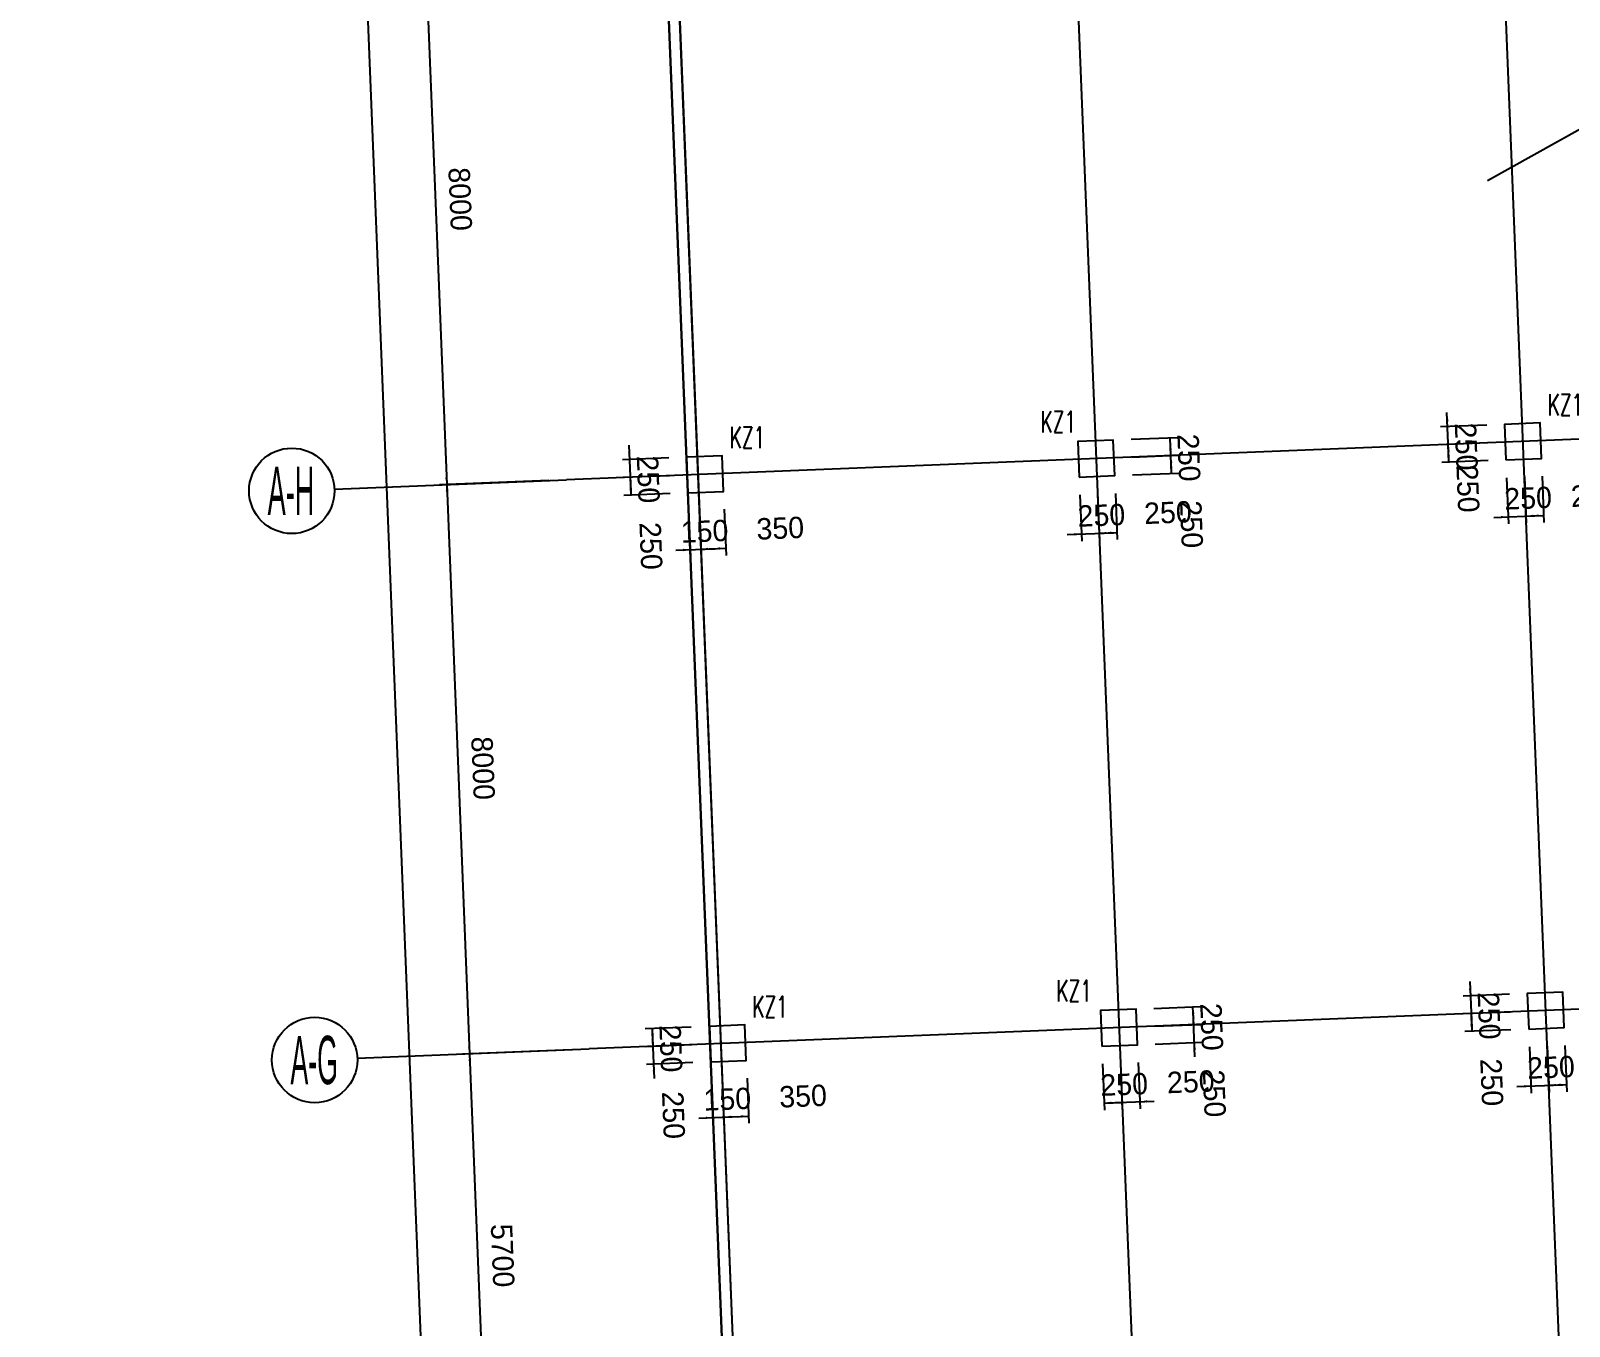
# Model space of a CAD drawing. Extents: x 387171 to 699106, y 11966 to 245688.
# Drawn here: x 471867 to 493480, y 98222 to 116416 of the extents above; entities that cross this region are included whole.
import ezdxf

# ---------------------------------------------------------------- set-up
doc = ezdxf.new("R2010")
doc.units = 0
doc.header["$LTSCALE"] = 100
doc.header["$MEASUREMENT"] = 0
for name, color, linetype in [('COLU', 7, 'Continuous'), ('DIM', 3, 'Continuous'), ('DOTE', 253, 'Continuous'), ('L-AXIS', 3, 'Continuous'), ('NUM', 7, 'Continuous'), ('Q-dote', 253, 'Continuous')]:
    doc.layers.add(name, color=color, linetype=linetype)
doc.styles.get("Standard").update_dxf_attribs({"font": 'standard'})
doc.styles.add('tk', font='tk')
doc.dimstyles.get("Standard").update_dxf_attribs({"dimtxt": 300, "dimasz": 100, "dimexe": 100, "dimexo": 250, "dimgap": 100, "dimtad": 0, "dimtoh": 1, "dimdec": 0, "dimdsep": 46, "dimcen": 0.09, "dimclrt": 7, "dimadec": 0, "dimazin": 0, "dimtfac": 1, "dimtdec": 4, "dimtofl": 0, "dimtmove": 0, "dimatfit": 3, "dimfxl": 1, "dimtolj": 1, "dimtzin": 0, "dimarcsym": 0})

# ---------------------------------------------------------------- blocks, each defined once
blk = doc.blocks.new('*D3596')
at = {"layer": 'L-AXIS', "color": 0, "linetype": 'ByBlock', "lineweight": -2}
for p, q in [((474241, 232201), (471867, 232105)), ((478441, 70839), (471967, 232109)), ((480715, 70931), (478341, 70835))]:
    blk.add_line(p, q, dxfattribs=at)
for points in [[(471967, 232109), (471988, 232010), (471954, 232009)], [(478441, 70839), (478420, 70939), (478453, 70940)]]:
    blk.add_solid(points, dxfattribs=at)
at = {"layer": 'L-AXIS', "color": 7, "linetype": 'Continuous', "lineweight": -2, "insert": (475554, 151488), "char_height": 300, "width": 1111.67, "attachment_point": 5, "rotation": 272.2988, "style": 'tk'}
blk.add_mtext('161400', dxfattribs=at)
blk = doc.blocks.new('_AXISO')
blk.add_circle((0, 0), 0.5)
blk = doc.blocks.new('*D1370')
at = {"layer": 'L-AXIS', "color": 0, "linetype": 'ByBlock', "lineweight": -2}
for p, q in [((479143, 110099), (477610, 110038)), ((477710, 110042), (478031, 102048)), ((479464, 102106), (477931, 102044))]:
    blk.add_line(p, q, dxfattribs=at)
for points in [[(477710, 110042), (477730, 109942), (477697, 109941)], [(478031, 102048), (478010, 102147), (478043, 102149)]]:
    blk.add_solid(points, dxfattribs=at)
at = {"layer": 'L-AXIS', "color": 7, "linetype": 'Continuous', "lineweight": -2, "insert": (478220, 106059), "char_height": 300, "width": 780, "attachment_point": 5, "rotation": 272.2988, "style": 'tk'}
blk.add_mtext('8000', dxfattribs=at)
blk = doc.blocks.new('*D1508')
at = {"layer": 'L-AXIS', "color": 0, "linetype": 'ByBlock', "lineweight": -2}
for p, q in [((479464, 102106), (477931, 102044)), ((478031, 102048), (478259, 96353)), ((479692, 96410), (478159, 96349))]:
    blk.add_line(p, q, dxfattribs=at)
for points in [[(478031, 102048), (478051, 101949), (478018, 101947)], [(478259, 96353), (478239, 96452), (478272, 96453)]]:
    blk.add_solid(points, dxfattribs=at)
at = {"layer": 'L-AXIS', "color": 7, "linetype": 'Continuous', "lineweight": -2, "insert": (478495, 99214), "char_height": 300, "width": 780, "attachment_point": 5, "rotation": 272.2988, "style": 'tk'}
blk.add_mtext('5700', dxfattribs=at)
blk = doc.blocks.new('*D2959')
at = {"layer": 'L-AXIS', "color": 0, "linetype": 'ByBlock', "lineweight": -2}
for p, q in [((478822, 118093), (477289, 118031)), ((477389, 118035), (477710, 110042)), ((479143, 110099), (477610, 110038))]:
    blk.add_line(p, q, dxfattribs=at)
for points in [[(477389, 118035), (477410, 117936), (477376, 117935)], [(477710, 110042), (477689, 110141), (477722, 110142)]]:
    blk.add_solid(points, dxfattribs=at)
at = {"layer": 'L-AXIS', "color": 7, "linetype": 'Continuous', "lineweight": -2, "insert": (477899, 114052), "char_height": 300, "width": 780, "attachment_point": 5, "rotation": 272.2988, "style": 'tk'}
blk.add_mtext('8000', dxfattribs=at)
blk = doc.blocks.new('*D4598')
at = {"layer": 'DIM', "color": 0, "linetype": 'ByBlock', "lineweight": -2}
for p, q in [((492600, 110139), (492626, 109489)), ((492849, 110149), (492875, 109499)), ((492422, 109581), (493071, 109607))]:
    blk.add_line(p, q, dxfattribs=at)
for points in [[(492622, 109589), (492522, 109569), (492521, 109602)], [(492871, 109599), (492971, 109620), (492972, 109587)]]:
    blk.add_solid(points, dxfattribs=at)
at = {"layer": 'DIM', "color": 7, "linetype": 'Continuous', "lineweight": -2, "insert": (492902, 109851), "char_height": 300, "width": 566.67, "attachment_point": 5, "rotation": 2.2988, "style": 'tk'}
blk.add_mtext('250', dxfattribs=at)
blk = doc.blocks.new('*D616')
at = {"layer": 'DIM', "color": 0, "linetype": 'ByBlock', "lineweight": -2}
for p, q in [((492849, 110149), (492875, 109499)), ((493099, 110159), (493125, 109509)), ((492871, 109599), (493121, 109609))]:
    blk.add_line(p, q, dxfattribs=at)
for points in [[(492871, 109599), (492971, 109620), (492972, 109587)], [(493121, 109609), (493022, 109589), (493021, 109622)]]:
    blk.add_solid(points, dxfattribs=at)
at = {"layer": 'DIM', "color": 7, "linetype": 'Continuous', "lineweight": -2, "insert": (493837, 109888), "char_height": 300, "width": 566.67, "attachment_point": 5, "rotation": 2.2988, "style": 'tk'}
blk.add_mtext('250', dxfattribs=at)
blk = doc.blocks.new('*D561')
at = {"layer": 'DIM', "color": 0, "linetype": 'ByBlock', "lineweight": -2}
for p, q in [((492330, 110628), (491680, 110602)), ((491790, 110357), (491780, 110606)), ((492340, 110379), (491690, 110353))]:
    blk.add_line(p, q, dxfattribs=at)
for points in [[(491780, 110606), (491801, 110507), (491768, 110506)], [(491790, 110357), (491770, 110456), (491803, 110457)]]:
    blk.add_solid(points, dxfattribs=at)
at = {"layer": 'DIM', "color": 7, "linetype": 'Continuous', "lineweight": -2, "insert": (492055, 109984), "char_height": 300, "width": 566.67, "attachment_point": 5, "rotation": 272.2988, "style": 'tk'}
blk.add_mtext('250', dxfattribs=at)
blk = doc.blocks.new('*D302')
at = {"layer": 'DIM', "color": 0, "linetype": 'ByBlock', "lineweight": -2}
for p, q in [((492320, 110878), (491670, 110852)), ((491788, 110407), (491762, 111056)), ((492330, 110628), (491680, 110602))]:
    blk.add_line(p, q, dxfattribs=at)
for points in [[(491770, 110856), (491750, 110955), (491783, 110957)], [(491780, 110606), (491801, 110507), (491768, 110506)]]:
    blk.add_solid(points, dxfattribs=at)
at = {"layer": 'DIM', "color": 7, "linetype": 'Continuous', "lineweight": -2, "insert": (492032, 110576), "char_height": 300, "width": 566.67, "attachment_point": 5, "rotation": 272.2988, "style": 'tk'}
blk.add_mtext('250', dxfattribs=at)
blk = doc.blocks.new('*D861')
at = {"layer": 'DIM', "color": 0, "linetype": 'ByBlock', "lineweight": -2}
for p, q in [((492641, 102885), (491991, 102859)), ((492083, 103062), (492109, 102413)), ((492651, 102635), (492001, 102609))]:
    blk.add_line(p, q, dxfattribs=at)
for points in [[(492091, 102863), (492070, 102962), (492104, 102963)], [(492101, 102613), (492122, 102514), (492088, 102512)]]:
    blk.add_solid(points, dxfattribs=at)
at = {"layer": 'DIM', "color": 7, "linetype": 'Continuous', "lineweight": -2, "insert": (492353, 102583), "char_height": 300, "width": 566.67, "attachment_point": 5, "rotation": 272.2988, "style": 'tk'}
blk.add_mtext('250', dxfattribs=at)
blk = doc.blocks.new('*D1905')
at = {"layer": 'DIM', "color": 0, "linetype": 'ByBlock', "lineweight": -2}
for p, q in [((492651, 102635), (492001, 102609)), ((492101, 102613), (492111, 102363)), ((492661, 102385), (492011, 102359))]:
    blk.add_line(p, q, dxfattribs=at)
for points in [[(492101, 102613), (492122, 102514), (492088, 102512)], [(492111, 102363), (492090, 102462), (492124, 102464)]]:
    blk.add_solid(points, dxfattribs=at)
at = {"layer": 'DIM', "color": 7, "linetype": 'Continuous', "lineweight": -2, "insert": (492390, 101647), "char_height": 300, "width": 566.67, "attachment_point": 5, "rotation": 272.2988, "style": 'tk'}
blk.add_mtext('250', dxfattribs=at)
blk = doc.blocks.new('*D1660')
at = {"layer": 'DIM', "color": 0, "linetype": 'ByBlock', "lineweight": -2}
for p, q in [((492921, 102145), (492947, 101496)), ((493170, 102155), (493196, 101506)), ((492743, 101588), (493392, 101614))]:
    blk.add_line(p, q, dxfattribs=at)
for points in [[(492943, 101596), (492843, 101575), (492842, 101608)], [(493192, 101606), (493292, 101626), (493293, 101593)]]:
    blk.add_solid(points, dxfattribs=at)
at = {"layer": 'DIM', "color": 7, "linetype": 'Continuous', "lineweight": -2, "insert": (493223, 101857), "char_height": 300, "width": 566.67, "attachment_point": 5, "rotation": 2.2988, "style": 'tk'}
blk.add_mtext('250', dxfattribs=at)
blk = doc.blocks.new('*D2412')
at = {"layer": 'DIM', "color": 0, "linetype": 'ByBlock', "lineweight": -2}
for p, q in [((493170, 102155), (493196, 101506)), ((493420, 102165), (493446, 101516)), ((493192, 101606), (493442, 101616))]:
    blk.add_line(p, q, dxfattribs=at)
for points in [[(493192, 101606), (493292, 101626), (493293, 101593)], [(493442, 101616), (493343, 101595), (493342, 101628)]]:
    blk.add_solid(points, dxfattribs=at)
at = {"layer": 'DIM', "color": 7, "linetype": 'Continuous', "lineweight": -2, "insert": (494158, 101895), "char_height": 300, "width": 566.67, "attachment_point": 5, "rotation": 2.2988, "style": 'tk'}
blk.add_mtext('250', dxfattribs=at)
blk = doc.blocks.new('*D2119')
at = {"layer": 'DIM', "color": 0, "linetype": 'ByBlock', "lineweight": -2}
for p, q in [((481146, 102423), (480496, 102397)), ((480596, 102401), (480606, 102151)), ((481156, 102173), (480506, 102147))]:
    blk.add_line(p, q, dxfattribs=at)
for points in [[(480596, 102401), (480617, 102302), (480584, 102301)], [(480606, 102151), (480586, 102251), (480619, 102252)]]:
    blk.add_solid(points, dxfattribs=at)
at = {"layer": 'DIM', "color": 7, "linetype": 'Continuous', "lineweight": -2, "insert": (480858, 102121), "char_height": 300, "width": 566.67, "attachment_point": 5, "rotation": 272.2988, "style": 'tk'}
blk.add_mtext('250', dxfattribs=at)
blk = doc.blocks.new('*D1743')
at = {"layer": 'DIM', "color": 0, "linetype": 'ByBlock', "lineweight": -2}
for p, q in [((480598, 102351), (480624, 101702)), ((481156, 102173), (480506, 102147)), ((481166, 101924), (480516, 101898))]:
    blk.add_line(p, q, dxfattribs=at)
for points in [[(480606, 102151), (480586, 102251), (480619, 102252)], [(480616, 101902), (480637, 101802), (480604, 101801)]]:
    blk.add_solid(points, dxfattribs=at)
at = {"layer": 'DIM', "color": 7, "linetype": 'Continuous', "lineweight": -2, "insert": (480895, 101186), "char_height": 300, "width": 566.67, "attachment_point": 5, "rotation": 272.2988, "style": 'tk'}
blk.add_mtext('250', dxfattribs=at)
blk = doc.blocks.new('*D2647')
at = {"layer": 'DIM', "color": 0, "linetype": 'ByBlock', "lineweight": -2}
for p, q in [((486925, 101905), (486951, 101255)), ((487175, 101915), (487201, 101265)), ((486947, 101355), (487197, 101365))]:
    blk.add_line(p, q, dxfattribs=at)
for points in [[(486947, 101355), (487047, 101376), (487048, 101343)], [(487197, 101365), (487098, 101345), (487097, 101378)]]:
    blk.add_solid(points, dxfattribs=at)
at = {"layer": 'DIM', "color": 7, "linetype": 'Continuous', "lineweight": -2, "insert": (487227, 101617), "char_height": 300, "width": 566.67, "attachment_point": 5, "rotation": 2.2988, "style": 'tk'}
blk.add_mtext('250', dxfattribs=at)
blk = doc.blocks.new('*D2516')
at = {"layer": 'DIM', "color": 0, "linetype": 'ByBlock', "lineweight": -2}
for p, q in [((487175, 101915), (487201, 101265)), ((487425, 101925), (487451, 101275)), ((486997, 101357), (487647, 101383))]:
    blk.add_line(p, q, dxfattribs=at)
for points in [[(487197, 101365), (487098, 101345), (487097, 101378)], [(487447, 101375), (487546, 101396), (487548, 101363)]]:
    blk.add_solid(points, dxfattribs=at)
at = {"layer": 'DIM', "color": 7, "linetype": 'Continuous', "lineweight": -2, "insert": (488163, 101654), "char_height": 300, "width": 566.67, "attachment_point": 5, "rotation": 2.2988, "style": 'tk'}
blk.add_mtext('250', dxfattribs=at)
blk = doc.blocks.new('*D3378')
at = {"layer": 'DIM', "color": 0, "linetype": 'ByBlock', "lineweight": -2}
for p, q in [((487655, 102434), (488304, 102460)), ((488222, 102007), (488196, 102656)), ((487665, 102185), (488314, 102211))]:
    blk.add_line(p, q, dxfattribs=at)
for points in [[(488204, 102456), (488184, 102556), (488217, 102557)], [(488214, 102207), (488235, 102107), (488202, 102106)]]:
    blk.add_solid(points, dxfattribs=at)
at = {"layer": 'DIM', "color": 7, "linetype": 'Continuous', "lineweight": -2, "insert": (488493, 101491), "char_height": 300, "width": 566.67, "attachment_point": 5, "rotation": 272.2988, "style": 'tk'}
blk.add_mtext('250', dxfattribs=at)
blk = doc.blocks.new('*D3116')
at = {"layer": 'DIM', "color": 0, "linetype": 'ByBlock', "lineweight": -2}
for p, q in [((487645, 102684), (488294, 102710)), ((488204, 102456), (488194, 102706)), ((487655, 102434), (488304, 102460))]:
    blk.add_line(p, q, dxfattribs=at)
for points in [[(488194, 102706), (488215, 102607), (488182, 102606)], [(488204, 102456), (488184, 102556), (488217, 102557)]]:
    blk.add_solid(points, dxfattribs=at)
at = {"layer": 'DIM', "color": 7, "linetype": 'Continuous', "lineweight": -2, "insert": (488456, 102426), "char_height": 300, "width": 566.67, "attachment_point": 5, "rotation": 272.2988, "style": 'tk'}
blk.add_mtext('250', dxfattribs=at)
blk = doc.blocks.new('*D2993')
at = {"layer": 'DIM', "color": 0, "linetype": 'ByBlock', "lineweight": -2}
for p, q in [((480271, 110595), (480297, 109945)), ((480829, 110417), (480180, 110391)), ((480839, 110167), (480190, 110141))]:
    blk.add_line(p, q, dxfattribs=at)
for points in [[(480279, 110395), (480259, 110494), (480292, 110496)], [(480289, 110145), (480310, 110046), (480277, 110045)]]:
    blk.add_solid(points, dxfattribs=at)
at = {"layer": 'DIM', "color": 7, "linetype": 'Continuous', "lineweight": -2, "insert": (480541, 110115), "char_height": 300, "width": 566.67, "attachment_point": 5, "rotation": 272.2988, "style": 'tk'}
blk.add_mtext('250', dxfattribs=at)
blk = doc.blocks.new('*D3894')
at = {"layer": 'DIM', "color": 0, "linetype": 'ByBlock', "lineweight": -2}
for p, q in [((480839, 110167), (480190, 110141)), ((480289, 110145), (480299, 109895)), ((480849, 109917), (480200, 109891))]:
    blk.add_line(p, q, dxfattribs=at)
for points in [[(480289, 110145), (480310, 110046), (480277, 110045)], [(480299, 109895), (480279, 109995), (480312, 109996)]]:
    blk.add_solid(points, dxfattribs=at)
at = {"layer": 'DIM', "color": 7, "linetype": 'Continuous', "lineweight": -2, "insert": (480578, 109180), "char_height": 300, "width": 566.67, "attachment_point": 5, "rotation": 272.2988, "style": 'tk'}
blk.add_mtext('250', dxfattribs=at)
blk = doc.blocks.new('*D3562')
at = {"layer": 'DIM', "color": 0, "linetype": 'ByBlock', "lineweight": -2}
for p, q in [((481109, 109678), (481135, 109028)), ((481259, 109684), (481285, 109034)), ((480931, 109120), (481481, 109142))]:
    blk.add_line(p, q, dxfattribs=at)
for points in [[(481281, 109134), (481380, 109155), (481381, 109121)], [(481131, 109128), (481032, 109107), (481030, 109141)]]:
    blk.add_solid(points, dxfattribs=at)
at = {"layer": 'DIM', "color": 7, "linetype": 'Continuous', "lineweight": -2, "insert": (481332, 109386), "char_height": 300, "width": 476.67, "attachment_point": 5, "rotation": 2.2988, "style": 'tk'}
blk.add_mtext('150', dxfattribs=at)
blk = doc.blocks.new('*D4626')
at = {"layer": 'DIM', "color": 0, "linetype": 'ByBlock', "lineweight": -2}
for p, q in [((481259, 109684), (481285, 109034)), ((481608, 109698), (481635, 109048)), ((481281, 109134), (481631, 109148))]:
    blk.add_line(p, q, dxfattribs=at)
for points in [[(481281, 109134), (481380, 109155), (481381, 109121)], [(481631, 109148), (481531, 109127), (481530, 109161)]]:
    blk.add_solid(points, dxfattribs=at)
at = {"layer": 'DIM', "color": 7, "linetype": 'Continuous', "lineweight": -2, "insert": (482396, 109429), "char_height": 300, "width": 566.67, "attachment_point": 5, "rotation": 2.2988, "style": 'tk'}
blk.add_mtext('350', dxfattribs=at)
blk = doc.blocks.new('*D4351')
at = {"layer": 'DIM', "color": 0, "linetype": 'ByBlock', "lineweight": -2}
for p, q in [((486604, 109898), (486631, 109249)), ((486854, 109908), (486880, 109259)), ((486427, 109341), (487076, 109367))]:
    blk.add_line(p, q, dxfattribs=at)
for points in [[(486627, 109349), (486527, 109328), (486526, 109361)], [(486876, 109359), (486976, 109379), (486977, 109346)]]:
    blk.add_solid(points, dxfattribs=at)
at = {"layer": 'DIM', "color": 7, "linetype": 'Continuous', "lineweight": -2, "insert": (486907, 109610), "char_height": 300, "width": 566.67, "attachment_point": 5, "rotation": 2.2988, "style": 'tk'}
blk.add_mtext('250', dxfattribs=at)
blk = doc.blocks.new('*D363')
at = {"layer": 'DIM', "color": 0, "linetype": 'ByBlock', "lineweight": -2}
for p, q in [((486854, 109908), (486880, 109259)), ((487104, 109918), (487130, 109269)), ((486876, 109359), (487126, 109369))]:
    blk.add_line(p, q, dxfattribs=at)
for points in [[(486876, 109359), (486976, 109379), (486977, 109346)], [(487126, 109369), (487027, 109348), (487026, 109381)]]:
    blk.add_solid(points, dxfattribs=at)
at = {"layer": 'DIM', "color": 7, "linetype": 'Continuous', "lineweight": -2, "insert": (487842, 109648), "char_height": 300, "width": 566.67, "attachment_point": 5, "rotation": 2.2988, "style": 'tk'}
blk.add_mtext('250', dxfattribs=at)
blk = doc.blocks.new('*D320')
at = {"layer": 'DIM', "color": 0, "linetype": 'ByBlock', "lineweight": -2}
for p, q in [((487334, 110428), (487983, 110454)), ((487893, 110200), (487883, 110450)), ((487344, 110178), (487993, 110204))]:
    blk.add_line(p, q, dxfattribs=at)
for points in [[(487883, 110450), (487904, 110351), (487871, 110349)], [(487893, 110200), (487873, 110299), (487906, 110301)]]:
    blk.add_solid(points, dxfattribs=at)
at = {"layer": 'DIM', "color": 7, "linetype": 'Continuous', "lineweight": -2, "insert": (488172, 109484), "char_height": 300, "width": 566.67, "attachment_point": 5, "rotation": 272.2988, "style": 'tk'}
blk.add_mtext('250', dxfattribs=at)
blk = doc.blocks.new('*D44')
at = {"layer": 'DIM', "color": 0, "linetype": 'ByBlock', "lineweight": -2}
for p, q in [((487324, 110678), (487973, 110704)), ((487883, 110450), (487873, 110700)), ((487334, 110428), (487983, 110454))]:
    blk.add_line(p, q, dxfattribs=at)
for points in [[(487873, 110700), (487894, 110601), (487861, 110599)], [(487883, 110450), (487863, 110549), (487896, 110551)]]:
    blk.add_solid(points, dxfattribs=at)
at = {"layer": 'DIM', "color": 7, "linetype": 'Continuous', "lineweight": -2, "insert": (488135, 110420), "char_height": 300, "width": 566.67, "attachment_point": 5, "rotation": 272.2988, "style": 'tk'}
blk.add_mtext('250', dxfattribs=at)
blk = doc.blocks.new('*D617')
at = {"layer": 'DIM', "color": 0, "linetype": 'ByBlock', "lineweight": -2}
for p, q in [((481430, 101684), (481455, 101052)), ((481580, 101690), (481605, 101058)), ((481251, 101144), (481801, 101166))]:
    blk.add_line(p, q, dxfattribs=at)
for points in [[(481451, 101152), (481352, 101131), (481351, 101165)], [(481601, 101158), (481700, 101179), (481702, 101145)]]:
    blk.add_solid(points, dxfattribs=at)
at = {"layer": 'DIM', "color": 7, "linetype": 'Continuous', "lineweight": -2, "insert": (481652, 101410), "char_height": 300, "width": 476.67, "attachment_point": 5, "rotation": 2.2988, "style": 'tk'}
blk.add_mtext('150', dxfattribs=at)
blk = doc.blocks.new('*D3400')
at = {"layer": 'DIM', "color": 0, "linetype": 'ByBlock', "lineweight": -2}
for p, q in [((481580, 101690), (481605, 101058)), ((481929, 101704), (481955, 101072)), ((481601, 101158), (481951, 101172))]:
    blk.add_line(p, q, dxfattribs=at)
for points in [[(481601, 101158), (481700, 101179), (481702, 101145)], [(481951, 101172), (481851, 101151), (481850, 101185)]]:
    blk.add_solid(points, dxfattribs=at)
at = {"layer": 'DIM', "color": 7, "linetype": 'Continuous', "lineweight": -2, "insert": (482716, 101453), "char_height": 300, "width": 566.67, "attachment_point": 5, "rotation": 2.2988, "style": 'tk'}
blk.add_mtext('350', dxfattribs=at)
blk = doc.blocks.new('1')
at = {"layer": 'DOTE'}
blk.add_line((458698, 592855), (587451, 458371), dxfattribs=at)
blk = doc.blocks.new('后浇带现场')
at = {"layer": 'Q-dote'}
blk.add_line((659263, 761135), (666731, 575100), dxfattribs=at)
at = {"color": 1, "lineweight": 30, "rotation": 318.5460777723208}
blk.add_blockref('1', (-77006, 620463), dxfattribs=at)

msp = doc.modelspace()

# ---------------------------------------------------------------- linework, layer by layer
at = {"color": 6, "lineweight": 30}
msp.add_lwpolyline([(476181.3, 232428.8), (494258.1, 233154.4), (494258.1, 231537.9), (540808.1, 231537.9), (540808.1, 232387.9), (590208.1, 232387.9), (590208.1, 232187.9), (593108.1, 232187.9), (593108.1, 230737.9), (608058.1, 230737.9), (608058.1, 231687.9), (648158.1, 231687.9), (648158.1, 230737.9), (657058.1, 230737.9), (657158.1, 196187.9), (658248.2, 196187.9), (663075.9, 83077.9), (659946, 47787.8), (654318.1, 48286.9), (653832.2, 42808.4), (496133.5, 56794.9), (482757.4, 68610.1), (476181.3, 232428.8)], dxfattribs=at)
at = {"layer": 'COLU'}
for points in [[(492589.6, 110388.7), (493089.2, 110408.8), (493069.1, 110908.4), (492569.5, 110888.3)], [(486594.4, 110148), (487094, 110168.1), (487074, 110667.7), (486574.4, 110647.6)], [(481098.9, 109927.4), (481598.5, 109947.5), (481578.4, 110447.1), (481078.8, 110427)], [(492910.5, 102395.1), (493410.1, 102415.2), (493390, 102914.8), (492890.4, 102894.7)], [(486915.3, 102154.6), (487414.9, 102174.6), (487394.8, 102674.2), (486895.3, 102654.2)], [(481419.7, 101933.8), (481919.3, 101953.9), (481899.3, 102453.4), (481399.7, 102433.4)]]:
    msp.add_lwpolyline(points, close=True, dxfattribs=at)
at = {"layer": 'DOTE'}
for p, q in [((495323.3, 48523.1), (487855.3, 234558.3)), ((481860.1, 234317.6), (489328.1, 48282.5)), ((476264.6, 234093), (483732.6, 48057.9)), ((492329.5, 114314.4), (497820.7, 117363.9)), ((496726.2, 110805), (479392.8, 110109.2)), ((506289.7, 103182.4), (479713.7, 102115.6))]:
    msp.add_line(p, q, dxfattribs=at)
at = {"layer": 'L-AXIS'}
for p, q in [((476133.6, 109978.3), (479392.8, 110109.2)), ((476454.5, 101984.8), (479713.7, 102115.6))]:
    msp.add_line(p, q, dxfattribs=at)

# ---------------------------------------------------------------- block references
at = {"color": 3, "lineweight": 30}
msp.add_blockref('后浇带现场', (-182998.7, -527042.1), dxfattribs=at)
at = {"layer": 'L-AXIS'}
ref = msp.add_blockref('_AXISO', (475534.1, 109954.3), dxfattribs=dict(at, xscale=1199.999999999997, yscale=1200, rotation=359.999645787379))
ref.add_attrib('A', 'A-H', (475194.7, 109614.8), dxfattribs={"height": 678.82, "style": 'tk', "width": 0.419355})
ref = msp.add_blockref('_AXISO', (475855, 101960.7), dxfattribs=dict(at, xscale=1199.999999999997, yscale=1200, rotation=359.999645787379))
ref.add_attrib('A', 'A-G', (475515.5, 101621.3), dxfattribs={"height": 678.82, "style": 'tk', "width": 0.412698})

# ---------------------------------------------------------------- texts
at = {"layer": 'NUM', "color": 200, "width": 0.7}
for p in [(493175.2, 111014.4), (486050, 110773.8), (481684.5, 110553.2), (486273, 102780.3), (482001.3, 102559.5)]:
    msp.add_text('KZ1', height=300, dxfattribs=at).set_placement(p)

# ---------------------------------------------------------------- dimensions: what is measured, and where the dimension line sits
at = {"layer": 'DIM', "color": 200}
for p1, p2, distance, picture, middle in [((487084, 110417.9), (487074, 110667.7), -800, '*D44', (488114.4, 110927.7)), ((492579.6, 110638.5), (492569.5, 110888.3), 800, '*D302', (492011.2, 111084.1)), ((481078.8, 110427), (481088.8, 110177.2), -800, '*D2993', (480520.5, 110622.9)), ((487094, 110168.1), (487084, 110417.9), -800, '*D320', (488151.9, 109992.3)), ((492589.6, 110388.7), (492579.6, 110638.5), 800, '*D561', (492035, 110491.5)), ((492589.6, 110388.7), (492839.4, 110398.7), -800, '*D4598', (492393.8, 109830.4)), ((492839.4, 110398.7), (493089.2, 110408.8), -800, '*D616', (493329.2, 109868)), ((481088.8, 110177.2), (481098.9, 109927.4), -800, '*D3894', (480558, 109687.5)), ((486594.4, 110148), (486844.2, 110158.1), -800, '*D4351', (486398.6, 109589.7)), ((486844.2, 110158.1), (487094, 110168.1), -800, '*D363', (487334, 109627.3)), ((481098.9, 109927.4), (481248.7, 109933.5), -800, '*D3562', (480919.2, 109369.8)), ((481248.7, 109933.5), (481598.5, 109947.5), -800, '*D4626', (481838.4, 109406.7)), ((487404.9, 102424.3), (487394.8, 102674.2), -800, '*D3116', (488435.3, 102934.2)), ((492890.4, 102894.7), (492900.5, 102644.9), -800, '*D861', (492332.1, 103090.6)), ((481395.7, 102433.4), (481405.7, 102183.5), -800, '*D2119', (480837.4, 102629.2)), ((487414.9, 102174.6), (487404.9, 102424.3), -800, '*D3378', (488472.8, 101998.8)), ((492900.5, 102644.9), (492910.5, 102395.1), -800, '*D1905', (492369.7, 102155.2)), ((481405.7, 102183.5), (481415.7, 101933.8), -800, '*D1743', (480874.9, 101693.8)), ((492910.5, 102395.1), (493160.3, 102405.2), -800, '*D1660', (492714.6, 101836.8)), ((493160.3, 102405.2), (493410.1, 102415.2), -800, '*D2412', (493650, 101874.4)), ((486915.3, 102154.6), (487165.1, 102164.6), -800, '*D2647', (486719.5, 101596.3)), ((487165.1, 102164.6), (487414.9, 102174.6), -800, '*D2516', (487654.9, 101633.8)), ((481419.7, 101933.8), (481569.6, 101939.8), -782.5, '*D617', (481239.3, 101393.7))]:
    dim = msp.add_aligned_dim(p1=p1, p2=p2, distance=distance, dimstyle='Standard', dxfattribs=at)
    dim.commit()
    dim.dimension.update_dxf_attribs({"geometry": picture, "text_midpoint": middle})
dim = msp.add_linear_dim(base=(481950.7, 101172), p1=(481569.6, 101939.8), p2=(481919.3, 101953.9), angle=182.29877, dimstyle='Standard', dxfattribs=at)
dim.commit()
dim.dimension.update_dxf_attribs({"geometry": '*D3400', "text_midpoint": (482158.6, 101430.6)})
at = {"layer": 'L-AXIS'}
for base, p1, p2, picture, middle in [((471967, 232109.5), (480965.1, 70940.7), (474491.3, 232210.8), '*D3596', (475553.6, 151488.5)), ((477709.8, 110041.6), (479071.9, 118102.7), (479392.8, 110109.2), '*D2959', (477899.1, 114052.4)), ((478030.7, 102048), (479392.8, 110109.2), (479713.7, 102115.6), '*D1370', (478220, 106058.9)), ((478259.4, 96352.6), (479713.7, 102115.6), (479942.3, 96420.2), '*D1508', (478494.8, 99214.4))]:
    dim = msp.add_linear_dim(base=base, p1=p1, p2=p2, angle=92.29877, dimstyle='Standard', dxfattribs=at)
    dim.commit()
    dim.dimension.update_dxf_attribs({"geometry": picture, "text_midpoint": middle})

doc.saveas('drawing.dxf')
